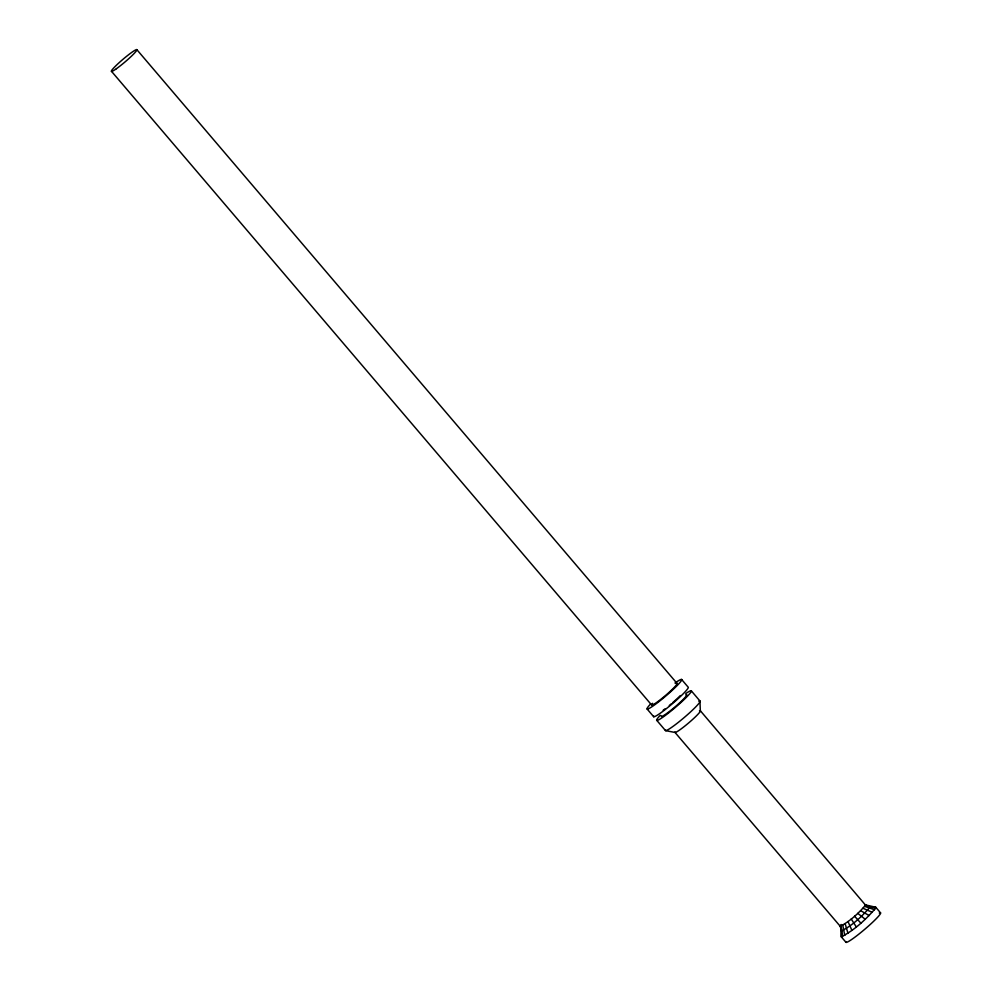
<?xml version="1.0" encoding="UTF-8"?>
<svg xmlns="http://www.w3.org/2000/svg" width="992" height="992" viewBox="0 0 992 992"><rect width="100%" height="100%" fill="white"/><g stroke="black" fill="none" stroke-linecap="round" stroke-linejoin="round"><path stroke-width="1.49" d="M841.117 924.47L840.249 925.734L841.377 930.422L841.315 936.857L846.04 942.4M656.803 720.39L665.52 730.62L675.031 732.456L840.249 926.305C849.946 921.32 858.464 913.421 865.532 905.126L700.315 710.706L699.955 700.997L691.238 690.754M841.377 930.422L841.315 936.857C854.534 930.074 866.128 919.324 875.75 908.015L875.75 907.234L864.677 904.729L867.975 906.13M874.584 907.469L875.75 907.234L880.474 912.776M873.208 907.258L869.079 906.601L870.046 907.048C862.036 916.472 852.376 925.412 841.377 931.066L840.249 925.734M875.75 908.015L870.046 907.048L865.532 905.126M874.584 909.738L864.677 906.39M872.315 912.318L863.003 908.275M869.104 915.542L860.659 910.656M865.185 919.224L857.77 913.347M860.808 923.093L854.558 916.199M681.591 679.446L688.163 687.146A22.742 2.269 -40.4 0 1 670.939 704.928A22.742 2.269 -40.4 0 1 653.728 716.001M136.809 49.6L677.015 683.376M111.526 71.35L651.732 705.126M647.156 709.069L653.728 716.77M851.223 918.976L856.27 926.888M848.011 921.531L851.892 930.36M845.134 923.664L847.962 933.261M842.778 925.226L844.762 935.394M841.117 926.131L842.493 936.622M674.944 683.042A22.742 2.269 -40.4 0 1 678.156 684.517A22.742 2.269 -40.4 0 1 653.802 705.461A22.742 2.269 -40.4 0 1 650.591 703.985M676.16 683.55A16.69 1.662 -40.4 0 1 664.38 696.434A16.69 1.662 -40.4 0 1 652.6 703.291M699.447 710.88A16.69 1.662 -40.4 0 1 689.328 722.35A16.69 1.662 -40.4 0 1 675.031 731.898M698.79 701.232A22.742 2.269 -40.4 0 1 685.013 716.844A22.742 2.269 -40.4 0 1 665.52 729.839M680.351 695.553A16.69 1.662 -40.4 0 1 672.601 702.72M671.497 703.675A16.69 1.662 -40.4 0 1 669.278 705.51M665.062 708.821A16.69 1.662 -40.4 0 1 663.177 710.198M685.745 693.557A22.742 2.269 -40.4 0 1 687.158 696.508A22.742 2.269 -40.4 0 1 663.053 717.067A22.742 2.269 -40.4 0 1 660.238 715.306M685.807 694.871A16.69 1.662 -40.4 0 1 675.688 706.341A16.69 1.662 -40.4 0 1 661.379 715.877M879.296 913.012A22.742 2.269 -40.4 0 1 865.52 928.636A22.742 2.269 -40.4 0 1 846.04 941.631M116.411 68.708A16.69 1.662 -40.4 0 0 136.809 50.17A16.69 1.662 -40.4 0 0 119.288 62.546A16.69 1.662 -40.4 0 0 116.411 68.708"/></g></svg>
